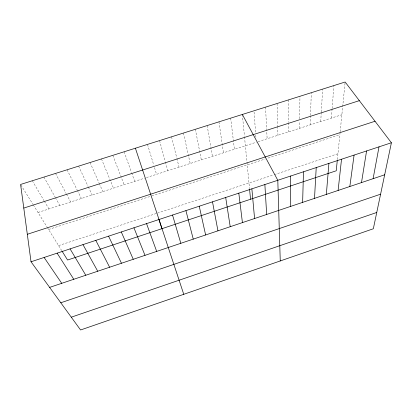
<?xml version="1.0" encoding="UTF-8"?>
<svg xmlns="http://www.w3.org/2000/svg" width="412" height="412" viewBox="0 0 412 412"><rect width="100%" height="100%" fill="white"/><g stroke="black" fill="none" stroke-linecap="round" stroke-linejoin="round"><path stroke-width="0.31" stroke-dasharray="2.06 1.54" d="M299.421 128.359L299.539 121.303M299.581 118.733L299.962 96.274M310.097 124.924L310.437 116.076M310.463 115.442L311.333 92.69M320.732 121.504L321.262 112.615M321.298 111.976L322.658 89.116M331.325 118.095L332.041 109.165M332.087 108.526L333.931 85.557M337.371 159.547L340.101 132.34M340.158 131.752L345.153 82.014M58.602 245.609L156.282 213.478M157.497 213.076L273.692 174.848M274.279 174.657L337.953 153.712M48.585 229.494L150.617 196.287M151.817 195.901L265.199 159.001M268.088 158.059L339.864 134.698M38.007 212.463L144.643 178.159M146.42 177.587L256.274 142.243M258.082 141.661L341.872 114.706M20.935 184.993L32.986 204.383M33.321 204.924L47.03 226.986M47.339 227.486L61.666 250.542M32.301 180.76L44.032 200.659M44.357 201.216L48.92 208.951M43.95 177.083L55.131 197.111M55.44 197.667L59.791 205.454M55.548 173.421L66.188 193.573M66.481 194.134L70.617 201.973M67.099 169.775L77.111 189.886M77.399 190.457L81.401 198.502M78.604 166.144L88.08 186.379M88.353 186.955L92.144 195.046M90.058 162.529L99.009 182.882M99.266 183.464L102.846 191.606M101.465 158.929L113.501 188.176M112.826 155.345L124.12 184.761M124.136 151.776L131.464 172.304M131.675 172.906L134.693 181.357M147.496 144.401L153.774 165.166M154.51 167.612L156.539 174.328M159.542 140.6L165.279 161.489M165.444 162.101L167.808 170.702M171.526 136.815L176.733 157.827M176.887 158.445L179.029 167.097M183.464 133.045L190.2 163.502M195.345 129.296L201.329 159.923M207.174 125.562L212.407 156.354M218.952 121.844L223.443 152.806M230.679 118.146L234.428 149.273M242.354 114.459L244.45 136.171M244.512 136.81L246.917 161.751M246.979 162.374L249.507 188.547M254.07 112.074L255.569 132.613M255.754 135.182L255.945 137.752M265.549 107.141L267.125 138.751M277.07 103.505L277.673 125.742M277.693 126.376L277.935 135.275M288.539 99.879L288.652 122.23M288.658 122.869L288.699 131.809"/><path stroke-width="0.62" d="M302.635 202.369L303.474 171.799M314.516 198.378L316.22 167.591M326.34 194.402L328.9 163.399M337.304 160.175L336.238 170.789L67.563 260.029L62.001 251.078M338.108 190.447L341.522 159.233M349.829 186.507L354.083 155.087M361.494 182.588L366.582 150.957M373.107 178.69L379.019 146.847M391.4 142.758L373.329 228.768L80.577 329.986L31.024 261.78L20.6 184.452L345.153 82.014L391.4 142.758L31.024 261.78M71.281 317.188L376.753 212.468M60.801 302.769L380.595 194.186M49.631 287.391L384.669 174.801M27.316 234.284L375.028 121.257M23.783 208.065L359.346 100.652M44.105 257.459L61.733 283.322M57.119 253.164L73.784 279.274M70.076 248.884L85.784 275.242M82.972 244.625L97.732 271.225M242.354 114.459L277.801 180.276L280.253 260.95M95.805 240.387L109.623 267.228M108.577 236.169L121.463 263.247M121.293 231.966L133.256 259.287M133.946 227.79L144.993 255.342M146.543 223.628L156.684 251.413M135.404 148.217L183.762 294.312M158.816 219.112L161.973 228.67M172.535 215.043L180.817 243.307M185.92 210.625L193.254 239.125M199.243 206.221L205.629 234.969M212.499 201.844L217.953 230.828M225.688 197.487L230.215 226.703M238.811 193.156L242.426 222.604M249.564 189.149L250.542 199.254M251.871 188.84L254.58 218.52M264.87 184.55L266.672 214.451M290.671 176.027L290.702 206.376"/></g></svg>
